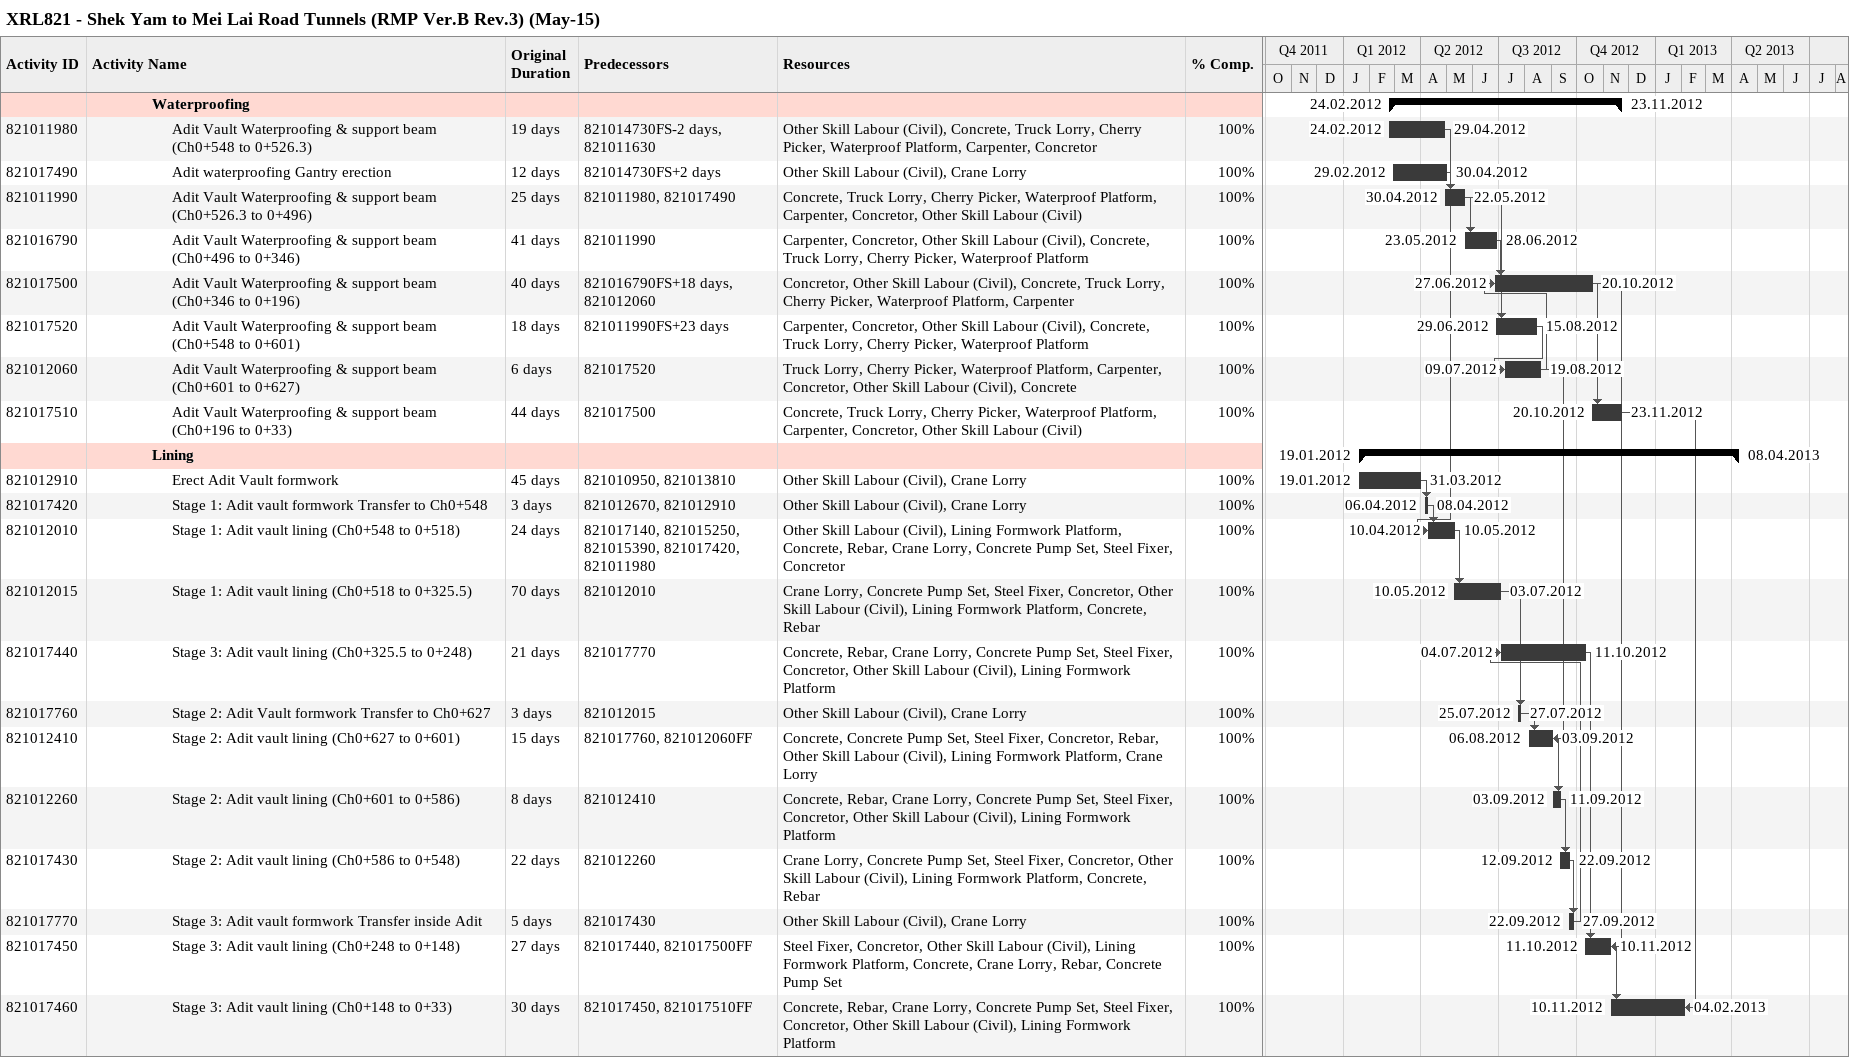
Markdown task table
XRL821 - Shek Yam to Mei Lai Road Tunnels (RMP Ver.B Rev.3) (May-15)

| ID | Level | Task | Original duration | Start | Finish | Predecessors | Resources | % complete |
|---|---|---|---|---|---|---|---|---|
|  | 4 | **Waterproofing** |  | 2012-02-24 | 2012-11-23 |  |  |  |
| 821011980 | 5 | Adit Vault Waterproofing & support beam (Ch0+548 to 0+526.3) | 19d | 2012-02-24 | 2012-04-29 | 821014730FS-2d, 821011630 | Other Skill Labour (Civil), Concrete, Truck Lorry, Cherry Picker, Waterproof Platform, Carpenter, Concretor | 100 |
| 821017490 | 5 | Adit waterproofing Gantry erection | 12d | 2012-02-29 | 2012-04-30 | 821014730FS+2d | Other Skill Labour (Civil), Crane Lorry | 100 |
| 821011990 | 5 | Adit Vault Waterproofing & support beam (Ch0+526.3 to 0+496) | 25d | 2012-04-30 | 2012-05-22 | 821011980, 821017490 | Concrete, Truck Lorry, Cherry Picker, Waterproof Platform, Carpenter, Concretor, Other Skill Labour (Civil) | 100 |
| 821016790 | 5 | Adit Vault Waterproofing & support beam (Ch0+496 to 0+346) | 41d | 2012-05-23 | 2012-06-28 | 821011990 | Carpenter, Concretor, Other Skill Labour (Civil), Concrete, Truck Lorry, Cherry Picker, Waterproof Platform | 100 |
| 821017500 | 5 | Adit Vault Waterproofing & support beam (Ch0+346 to 0+196) | 40d | 2012-06-27 | 2012-10-20 | 821016790FS+18d, 821012060 | Concretor, Other Skill Labour (Civil), Concrete, Truck Lorry, Cherry Picker, Waterproof Platform, Carpenter | 100 |
| 821017520 | 5 | Adit Vault Waterproofing & support beam (Ch0+548 to 0+601) | 18d | 2012-06-29 | 2012-08-15 | 821011990FS+23d | Carpenter, Concretor, Other Skill Labour (Civil), Concrete, Truck Lorry, Cherry Picker, Waterproof Platform | 100 |
| 821012060 | 5 | Adit Vault Waterproofing & support beam (Ch0+601 to 0+627) | 6d | 2012-07-09 | 2012-08-19 | 821017520 | Truck Lorry, Cherry Picker, Waterproof Platform, Carpenter, Concretor, Other Skill Labour (Civil), Concrete | 100 |
| 821017510 | 5 | Adit Vault Waterproofing & support beam (Ch0+196 to 0+33) | 44d | 2012-10-20 | 2012-11-23 | 821017500 | Concrete, Truck Lorry, Cherry Picker, Waterproof Platform, Carpenter, Concretor, Other Skill Labour (Civil) | 100 |
|  | 4 | **Lining** |  | 2012-01-19 | 2013-04-08 |  |  |  |
| 821012910 | 5 | Erect Adit Vault formwork | 45d | 2012-01-19 | 2012-03-31 | 821010950, 821013810 | Other Skill Labour (Civil), Crane Lorry | 100 |
| 821017420 | 5 | Stage 1: Adit vault formwork Transfer to Ch0+548 | 3d | 2012-04-06 | 2012-04-08 | 821012670, 821012910 | Other Skill Labour (Civil), Crane Lorry | 100 |
| 821012010 | 5 | Stage 1: Adit vault lining (Ch0+548 to 0+518) | 24d | 2012-04-10 | 2012-05-10 | 821017140, 821015250, 821015390, 821017420, 821011980 | Other Skill Labour (Civil), Lining Formwork Platform, Concrete, Rebar, Crane Lorry, Concrete Pump Set, Steel Fixer, Concretor | 100 |
| 821012015 | 5 | Stage 1: Adit vault lining (Ch0+518 to 0+325.5) | 70d | 2012-05-10 | 2012-07-03 | 821012010 | Crane Lorry, Concrete Pump Set, Steel Fixer, Concretor, Other Skill Labour (Civil), Lining Formwork Platform, Concrete, Rebar | 100 |
| 821017440 | 5 | Stage 3: Adit vault lining (Ch0+325.5 to 0+248) | 21d | 2012-07-04 | 2012-10-11 | 821017770 | Concrete, Rebar, Crane Lorry, Concrete Pump Set, Steel Fixer, Concretor, Other Skill Labour (Civil), Lining Formwork Platform | 100 |
| 821017760 | 5 | Stage 2: Adit Vault formwork Transfer to Ch0+627 | 3d | 2012-07-25 | 2012-07-27 | 821012015 | Other Skill Labour (Civil), Crane Lorry | 100 |
| 821012410 | 5 | Stage 2: Adit vault lining (Ch0+627 to 0+601) | 15d | 2012-08-06 | 2012-09-03 | 821017760, 821012060FF | Concrete, Concrete Pump Set, Steel Fixer, Concretor, Rebar, Other Skill Labour (Civil), Lining Formwork Platform, Crane Lorry | 100 |
| 821012260 | 5 | Stage 2: Adit vault lining (Ch0+601 to 0+586) | 8d | 2012-09-03 | 2012-09-11 | 821012410 | Concrete, Rebar, Crane Lorry, Concrete Pump Set, Steel Fixer, Concretor, Other Skill Labour (Civil), Lining Formwork Platform | 100 |
| 821017430 | 5 | Stage 2: Adit vault lining (Ch0+586 to 0+548) | 22d | 2012-09-12 | 2012-09-22 | 821012260 | Crane Lorry, Concrete Pump Set, Steel Fixer, Concretor, Other Skill Labour (Civil), Lining Formwork Platform, Concrete, Rebar | 100 |
| 821017770 | 5 | Stage 3: Adit vault formwork Transfer inside Adit | 5d | 2012-09-22 | 2012-09-27 | 821017430 | Other Skill Labour (Civil), Crane Lorry | 100 |
| 821017450 | 5 | Stage 3: Adit vault lining (Ch0+248 to 0+148) | 27d | 2012-10-11 | 2012-11-10 | 821017440, 821017500FF | Steel Fixer, Concretor, Other Skill Labour (Civil), Lining Formwork Platform, Concrete, Crane Lorry, Rebar, Concrete Pump Set | 100 |
| 821017460 | 5 | Stage 3: Adit vault lining (Ch0+148 to 0+33) | 30d | 2012-11-10 | 2013-02-04 | 821017450, 821017510FF | Concrete, Rebar, Crane Lorry, Concrete Pump Set, Steel Fixer, Concretor, Other Skill Labour (Civil), Lining Formwork Platform | 100 |
